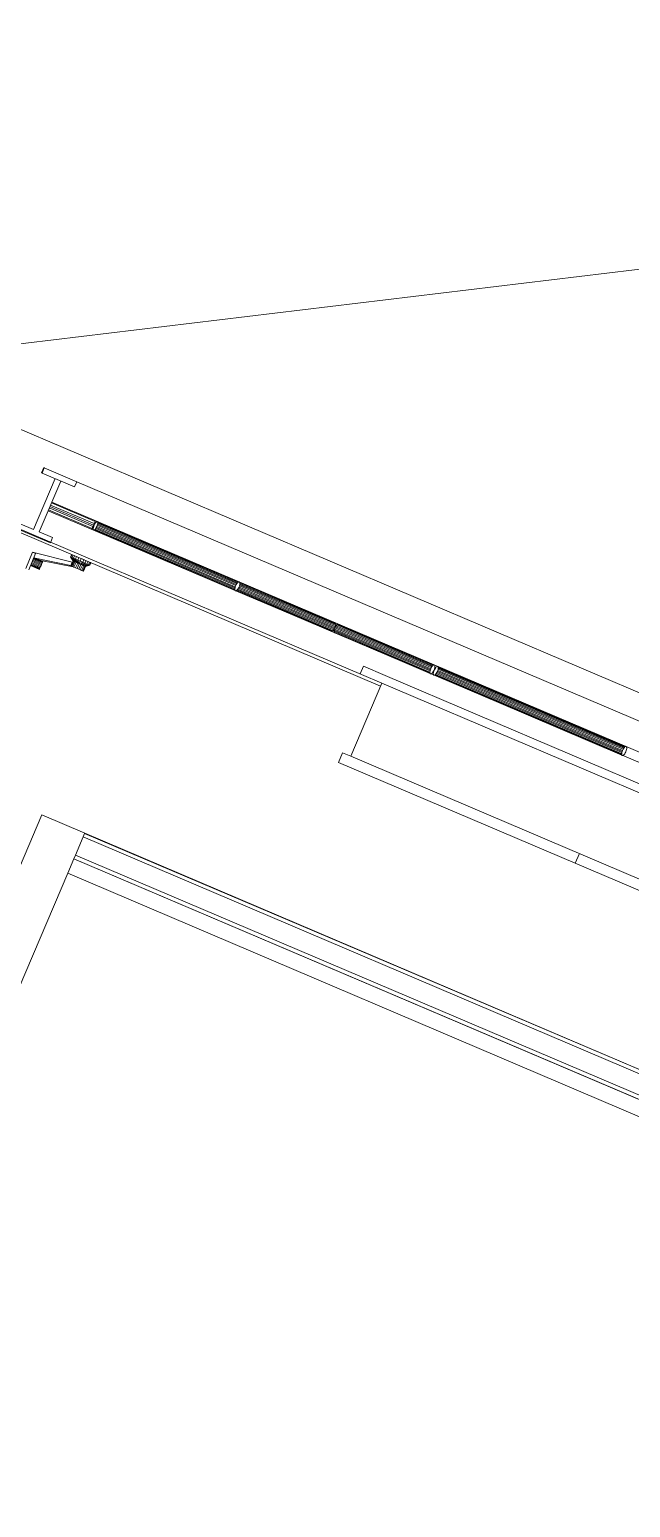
# Model space of a CAD drawing. Header units: metres. Extents: x -48 to 2360, y -1392 to 453.
# Drawn here: x 262.298 to 263.222, y -1266.804 to -1264.531 of the extents above; entities that cross this region are included whole.
import ezdxf

# ---------------------------------------------------------------- set-up
doc = ezdxf.new("R2010")
doc.units = ezdxf.units.M
doc.layers.add('MUEBLES', color=223, linetype='Continuous', lineweight=5, transparency=0.3)
doc.layers.add('SUELO', color=231, linetype='Continuous', lineweight=5, transparency=0.2)

msp = doc.modelspace()

# ---------------------------------------------------------------- linework, layer by layer
at = {"layer": 'MUEBLES', "transparency": 33554687}
for p, q in [((264.3117, -1266.0092), (262.2053, -1265.1121)), ((262.3168, -1265.2127), (262.3202, -1265.2046)), ((262.3168, -1265.2127), (262.3174, -1265.2129)), ((262.3174, -1265.2129), (262.3208, -1265.2049)), ((262.3675, -1265.2342), (262.3174, -1265.2129)), ((262.3208, -1265.2049), (262.3202, -1265.2046)), ((262.3208, -1265.2049), (262.3709, -1265.2262)), ((262.3042, -1265.2997), (262.3376, -1265.2215)), ((262.3461, -1265.2252), (262.3128, -1265.3034)), ((262.3709, -1265.2262), (262.3675, -1265.2342)), ((262.3709, -1265.2262), (264.1137, -1265.9685)), ((262.1472, -1265.2411), (264.2537, -1266.1382)), ((262.3304, -1265.2621), (262.3975, -1265.2906)), ((262.3318, -1265.2589), (262.3989, -1265.2874)), ((264.117, -1266.0176), (262.3323, -1265.2575)), ((262.3266, -1265.271), (264.1113, -1266.0311)), ((262.3943, -1265.2983), (262.3272, -1265.2697)), ((262.3956, -1265.2951), (262.3285, -1265.2665)), ((262.3966, -1265.2928), (262.3295, -1265.2643)), ((262.2813, -1265.3034), (262.8381, -1265.5405)), ((262.3302, -1265.3203), (262.2827, -1265.3001)), ((262.2835, -1265.2909), (262.3042, -1265.2997)), ((262.3128, -1265.3034), (262.3336, -1265.3122)), ((262.3943, -1265.2983), (262.3937, -1265.2996)), ((262.3956, -1265.2951), (262.3943, -1265.2983)), ((262.3966, -1265.2928), (262.3956, -1265.2951)), ((262.396, -1265.2995), (262.3961, -1265.2983)), ((262.3963, -1265.3004), (262.396, -1265.2995)), ((262.3961, -1265.2983), (262.3963, -1265.2967)), ((262.3963, -1265.2967), (262.3968, -1265.295)), ((262.3967, -1265.3009), (262.3963, -1265.3004)), ((262.3975, -1265.2906), (262.3966, -1265.2928)), ((262.3973, -1265.3009), (262.3967, -1265.3009)), ((262.3968, -1265.295), (262.3975, -1265.2932)), ((262.3981, -1265.3004), (262.3973, -1265.3009)), ((262.6144, -1265.3933), (262.3973, -1265.3009)), ((262.3989, -1265.2874), (262.3975, -1265.2906)), ((262.3975, -1265.2932), (262.3983, -1265.2915)), ((262.399, -1265.2995), (262.3981, -1265.3004)), ((262.6141, -1265.3924), (262.3981, -1265.3004)), ((262.3983, -1265.2915), (262.3992, -1265.29)), ((262.3994, -1265.2861), (262.3989, -1265.2874)), ((262.3999, -1265.2983), (262.399, -1265.2995)), ((262.614, -1265.3911), (262.399, -1265.2995)), ((262.3992, -1265.29), (262.4001, -1265.2887)), ((262.4008, -1265.2967), (262.3999, -1265.2983)), ((262.6142, -1265.3895), (262.3999, -1265.2983)), ((262.4001, -1265.2887), (262.401, -1265.2879)), ((262.4017, -1265.295), (262.4008, -1265.2967)), ((262.6146, -1265.3878), (262.4008, -1265.2967)), ((262.401, -1265.2879), (262.4018, -1265.2874)), ((262.4023, -1265.2932), (262.4017, -1265.295)), ((262.4017, -1265.295), (262.6153, -1265.386)), ((262.4018, -1265.2874), (262.4024, -1265.2874)), ((262.4028, -1265.2915), (262.4023, -1265.2932)), ((262.4023, -1265.2932), (262.6161, -1265.3843)), ((262.4024, -1265.2874), (262.4029, -1265.2879)), ((262.4031, -1265.29), (262.4028, -1265.2915)), ((262.4028, -1265.2915), (262.617, -1265.3828)), ((262.4029, -1265.2879), (262.6199, -1265.3803)), ((262.4029, -1265.2879), (262.4031, -1265.2887)), ((262.4031, -1265.2887), (262.619, -1265.3807)), ((262.4031, -1265.2887), (262.4031, -1265.29)), ((262.4031, -1265.29), (262.618, -1265.3816)), ((262.3336, -1265.3122), (262.3302, -1265.3203)), ((262.3028, -1265.3348), (262.2923, -1265.3595)), ((262.2969, -1265.3615), (262.3074, -1265.3368)), ((262.3003, -1265.3535), (262.3141, -1265.3594)), ((262.3008, -1265.3522), (262.3146, -1265.3581)), ((262.3014, -1265.3507), (262.3152, -1265.3566)), ((262.3021, -1265.3491), (262.3159, -1265.355)), ((262.3028, -1265.3348), (262.3639, -1265.3499)), ((262.3074, -1265.3368), (262.3028, -1265.3348)), ((262.3166, -1265.3534), (262.3028, -1265.3475)), ((262.3172, -1265.3519), (262.3034, -1265.346)), ((262.3178, -1265.3506), (262.304, -1265.3448)), ((262.3182, -1265.3497), (262.3044, -1265.3438)), ((262.3186, -1265.3488), (262.3047, -1265.343)), ((262.3185, -1265.3491), (262.3047, -1265.3432)), ((262.3617, -1265.3549), (262.3066, -1265.3438)), ((262.3655, -1265.3571), (262.3153, -1265.3475)), ((262.3159, -1265.355), (262.3166, -1265.3534)), ((262.3166, -1265.3534), (262.3172, -1265.3519)), ((262.3172, -1265.3519), (262.3178, -1265.3506)), ((262.3178, -1265.3506), (262.3182, -1265.3497)), ((262.3182, -1265.3497), (262.3185, -1265.3491)), ((262.3185, -1265.3491), (262.3186, -1265.3488)), ((262.3614, -1265.3419), (262.3631, -1265.3382)), ((262.3651, -1265.3482), (262.3614, -1265.3419)), ((262.3619, -1265.3421), (262.3614, -1265.3419)), ((262.3654, -1265.3483), (262.3614, -1265.3419)), ((262.3651, -1265.3482), (262.3617, -1265.3555)), ((262.3617, -1265.3549), (262.3639, -1265.3499)), ((262.3619, -1265.3421), (262.3636, -1265.3384)), ((262.3634, -1265.3428), (262.3619, -1265.3421)), ((262.3663, -1265.3487), (262.3619, -1265.3421)), ((262.3654, -1265.3483), (262.3619, -1265.3421)), ((262.3654, -1265.3483), (262.362, -1265.3556)), ((262.3663, -1265.3487), (262.363, -1265.356)), ((262.3634, -1265.3428), (262.3651, -1265.339)), ((262.3657, -1265.3438), (262.3634, -1265.3428)), ((262.3663, -1265.3487), (262.3634, -1265.3428)), ((262.3679, -1265.3494), (262.3634, -1265.3428)), ((262.3639, -1265.3499), (262.3642, -1265.3501)), ((262.3679, -1265.3494), (262.3645, -1265.3567)), ((262.3654, -1265.3483), (262.3651, -1265.3482)), ((262.3663, -1265.3487), (262.3654, -1265.3483)), ((262.3657, -1265.3438), (262.3674, -1265.34)), ((262.3687, -1265.3451), (262.3657, -1265.3438)), ((262.3657, -1265.3438), (262.3679, -1265.3494)), ((262.3699, -1265.3503), (262.3657, -1265.3438)), ((262.3679, -1265.3494), (262.3663, -1265.3487)), ((262.3699, -1265.3503), (262.3665, -1265.3576)), ((262.3699, -1265.3503), (262.3679, -1265.3494)), ((262.3687, -1265.3451), (262.3705, -1265.3413)), ((262.3722, -1265.3513), (262.3687, -1265.3451)), ((262.3699, -1265.3503), (262.3687, -1265.3451)), ((262.3723, -1265.3467), (262.3687, -1265.3451)), ((262.3722, -1265.3513), (262.3688, -1265.3586)), ((262.3722, -1265.3513), (262.3699, -1265.3503)), ((262.3747, -1265.3524), (262.3713, -1265.3597)), ((262.3723, -1265.3467), (262.3722, -1265.3513)), ((262.3747, -1265.3524), (262.3722, -1265.3513)), ((262.3723, -1265.3467), (262.374, -1265.3429)), ((262.3747, -1265.3524), (262.3723, -1265.3467)), ((262.3761, -1265.3483), (262.3723, -1265.3467)), ((262.3738, -1265.3608), (262.3772, -1265.3535)), ((262.3761, -1265.3483), (262.3747, -1265.3524)), ((262.3799, -1265.35), (262.3747, -1265.3524)), ((262.3772, -1265.3535), (262.3747, -1265.3524)), ((262.3778, -1265.3445), (262.3761, -1265.3483)), ((262.3799, -1265.35), (262.3761, -1265.3483)), ((262.3772, -1265.3535), (262.3799, -1265.35)), ((262.3834, -1265.3516), (262.3772, -1265.3535)), ((262.3795, -1265.3545), (262.3772, -1265.3535)), ((262.3778, -1265.3445), (262.3778, -1265.3445)), ((262.3778, -1265.3445), (262.3816, -1265.3461)), ((262.3795, -1265.3545), (262.3834, -1265.3516)), ((262.3864, -1265.3529), (262.3795, -1265.3545)), ((262.3816, -1265.3461), (262.3799, -1265.35)), ((262.3834, -1265.3516), (262.3799, -1265.35)), ((262.3802, -1265.3455), (262.3802, -1265.3455)), ((262.3815, -1265.3554), (262.3864, -1265.3529)), ((262.3816, -1265.3461), (262.3852, -1265.3477)), ((262.3824, -1265.3465), (262.3824, -1265.3464)), ((262.3852, -1265.3477), (262.3834, -1265.3516)), ((262.3864, -1265.3529), (262.3834, -1265.3516)), ((262.3843, -1265.3473), (262.3843, -1265.3472)), ((262.3852, -1265.3477), (262.3882, -1265.349)), ((262.3858, -1265.348), (262.3858, -1265.3479)), ((262.3882, -1265.349), (262.3864, -1265.3529)), ((262.3888, -1265.3539), (262.3864, -1265.3529)), ((262.3867, -1265.3484), (262.3867, -1265.3483)), ((262.387, -1265.3485), (262.387, -1265.3484)), ((262.3882, -1265.349), (262.3905, -1265.3501)), ((262.3905, -1265.3501), (262.3888, -1265.3539)), ((262.392, -1265.3507), (262.3902, -1265.3546)), ((262.3905, -1265.3501), (262.392, -1265.3507)), ((262.3925, -1265.3509), (262.3907, -1265.3548)), ((262.392, -1265.3507), (262.3925, -1265.3509)), ((262.2995, -1265.3553), (262.3133, -1265.3612)), ((262.2996, -1265.3551), (262.3134, -1265.361)), ((262.2998, -1265.3545), (262.3137, -1265.3603)), ((262.3133, -1265.3612), (262.3134, -1265.361)), ((262.3134, -1265.361), (262.3137, -1265.3603)), ((262.3137, -1265.3603), (262.3141, -1265.3594)), ((262.3141, -1265.3594), (262.3146, -1265.3581)), ((262.3146, -1265.3581), (262.3152, -1265.3566)), ((262.3152, -1265.3566), (262.3159, -1265.355)), ((262.3619, -1265.355), (262.3617, -1265.3549)), ((262.3617, -1265.3555), (262.362, -1265.3556)), ((262.362, -1265.3556), (262.363, -1265.356)), ((262.363, -1265.356), (262.3645, -1265.3567)), ((262.3645, -1265.3567), (262.3665, -1265.3576)), ((262.3665, -1265.3576), (262.3688, -1265.3586)), ((262.3688, -1265.3586), (262.3713, -1265.3597)), ((262.3713, -1265.3597), (262.3738, -1265.3608)), ((262.3738, -1265.3608), (262.3761, -1265.3618)), ((262.3761, -1265.3618), (262.3795, -1265.3545)), ((262.3761, -1265.3618), (262.3781, -1265.3627)), ((262.3781, -1265.3627), (262.3815, -1265.3554)), ((262.3781, -1265.3627), (262.3797, -1265.3634)), ((262.3815, -1265.3554), (262.3795, -1265.3545)), ((262.3797, -1265.3634), (262.383, -1265.356)), ((262.3797, -1265.3634), (262.3806, -1265.3638)), ((262.3806, -1265.3638), (262.384, -1265.3565)), ((262.3806, -1265.3638), (262.3809, -1265.3639)), ((262.3809, -1265.3639), (262.3843, -1265.3566)), ((262.3888, -1265.3539), (262.3815, -1265.3554)), ((262.383, -1265.356), (262.3815, -1265.3554)), ((262.3888, -1265.3539), (262.383, -1265.356)), ((262.3902, -1265.3546), (262.383, -1265.356)), ((262.384, -1265.3565), (262.383, -1265.356)), ((262.3902, -1265.3546), (262.384, -1265.3565)), ((262.3907, -1265.3548), (262.384, -1265.3565)), ((262.3843, -1265.3566), (262.384, -1265.3565)), ((262.3907, -1265.3548), (262.3843, -1265.3566)), ((262.3888, -1265.3539), (262.3902, -1265.3546)), ((262.3907, -1265.3548), (262.3902, -1265.3546)), ((262.614, -1265.3911), (262.6142, -1265.3895)), ((262.6141, -1265.3924), (262.614, -1265.3911)), ((262.6144, -1265.3933), (262.6141, -1265.3924)), ((262.6142, -1265.3895), (262.6146, -1265.3878)), ((262.615, -1265.3938), (262.6144, -1265.3933)), ((262.6146, -1265.3878), (262.6153, -1265.386)), ((262.6157, -1265.3939), (262.615, -1265.3938)), ((262.6153, -1265.386), (262.6161, -1265.3843)), ((262.6166, -1265.3935), (262.6157, -1265.3939)), ((262.7632, -1265.4567), (262.6157, -1265.3939)), ((262.6161, -1265.3843), (262.617, -1265.3828)), ((262.6176, -1265.3926), (262.6166, -1265.3935)), ((262.7641, -1265.4563), (262.6166, -1265.3935)), ((262.617, -1265.3828), (262.618, -1265.3816)), ((262.6186, -1265.3914), (262.6176, -1265.3926)), ((262.7651, -1265.4554), (262.6176, -1265.3926)), ((262.618, -1265.3816), (262.619, -1265.3807)), ((262.6195, -1265.3899), (262.6186, -1265.3914)), ((262.7661, -1265.4542), (262.6186, -1265.3914)), ((262.619, -1265.3807), (262.6199, -1265.3803)), ((262.6204, -1265.3882), (262.6195, -1265.3899)), ((262.767, -1265.4527), (262.6195, -1265.3899)), ((262.6199, -1265.3803), (262.6207, -1265.3803)), ((262.621, -1265.3864), (262.6204, -1265.3882)), ((262.6204, -1265.3882), (262.7678, -1265.451)), ((262.6207, -1265.3803), (262.6213, -1265.3809)), ((262.6215, -1265.3847), (262.621, -1265.3864)), ((262.621, -1265.3864), (262.7685, -1265.4492)), ((262.6213, -1265.3809), (262.7687, -1265.4437)), ((262.6213, -1265.3809), (262.6216, -1265.3818)), ((262.6217, -1265.3831), (262.6215, -1265.3847)), ((262.6215, -1265.3847), (262.7689, -1265.4475)), ((262.6216, -1265.3818), (262.7691, -1265.4446)), ((262.6216, -1265.3818), (262.6217, -1265.3831)), ((262.6217, -1265.3831), (262.7691, -1265.4459)), ((262.7682, -1265.4432), (262.7687, -1265.4437)), ((262.7687, -1265.4437), (262.7691, -1265.4446)), ((262.7691, -1265.4446), (262.7691, -1265.4459)), ((262.7632, -1265.4567), (262.7624, -1265.4566)), ((262.7641, -1265.4563), (262.7632, -1265.4567)), ((262.7651, -1265.4554), (262.7641, -1265.4563)), ((262.7661, -1265.4542), (262.7651, -1265.4554)), ((262.767, -1265.4527), (262.7661, -1265.4542)), ((262.7666, -1265.4561), (262.7668, -1265.4545)), ((262.914, -1265.5189), (262.7666, -1265.4561)), ((262.7666, -1265.4574), (262.7666, -1265.4561)), ((262.9141, -1265.5202), (262.7666, -1265.4574)), ((262.767, -1265.4583), (262.7666, -1265.4574)), ((262.7668, -1265.4545), (262.7672, -1265.4528)), ((262.9142, -1265.5173), (262.7668, -1265.4545)), ((262.7678, -1265.451), (262.767, -1265.4527)), ((262.9144, -1265.5211), (262.767, -1265.4583)), ((262.7675, -1265.4588), (262.767, -1265.4583)), ((262.7672, -1265.4528), (262.7678, -1265.451)), ((262.9147, -1265.5156), (262.7672, -1265.4528)), ((262.7685, -1265.4492), (262.7678, -1265.451)), ((262.7678, -1265.451), (262.7687, -1265.4493)), ((262.9153, -1265.5138), (262.7678, -1265.451)), ((262.7689, -1265.4475), (262.7685, -1265.4492)), ((262.7687, -1265.4493), (262.7696, -1265.4478)), ((262.7687, -1265.4493), (262.9161, -1265.5121)), ((262.7691, -1265.4459), (262.7689, -1265.4475)), ((262.7696, -1265.4478), (262.7706, -1265.4465)), ((262.7696, -1265.4478), (262.9171, -1265.5106)), ((262.7706, -1265.4465), (262.7716, -1265.4457)), ((262.7706, -1265.4465), (262.9181, -1265.5093)), ((262.7716, -1265.4457), (262.7725, -1265.4453)), ((262.7716, -1265.4457), (262.9191, -1265.5085)), ((262.7725, -1265.4453), (262.92, -1265.5081)), ((262.7725, -1265.4453), (262.7733, -1265.4453)), ((262.8065, -1265.5219), (262.8116, -1265.51)), ((262.8116, -1265.51), (262.845, -1265.5243)), ((262.9153, -1265.5138), (262.9161, -1265.5121)), ((262.9161, -1265.5121), (262.9171, -1265.5106)), ((262.9171, -1265.5106), (262.9181, -1265.5093)), ((262.9181, -1265.5093), (262.9191, -1265.5085)), ((262.9191, -1265.5085), (262.92, -1265.5081)), ((262.92, -1265.5081), (262.9207, -1265.5081)), ((262.9207, -1265.5081), (262.9213, -1265.5086)), ((262.9215, -1265.5124), (262.9211, -1265.5142)), ((262.9213, -1265.5086), (262.9216, -1265.5096)), ((262.9213, -1265.5143), (262.9223, -1265.5128)), ((262.9217, -1265.5109), (262.9215, -1265.5124)), ((262.9216, -1265.5096), (262.9217, -1265.5109)), ((262.9223, -1265.5128), (262.9233, -1265.5115)), ((262.9233, -1265.5115), (262.9242, -1265.5107)), ((262.9242, -1265.5107), (262.9251, -1265.5103)), ((262.9251, -1265.5103), (262.9259, -1265.5103)), ((262.9259, -1265.5103), (262.9265, -1265.5108)), ((262.9265, -1265.5108), (263.0707, -1265.5723)), ((262.9265, -1265.5108), (262.9268, -1265.5118)), ((262.9268, -1265.5118), (263.0704, -1265.5729)), ((262.9268, -1265.5118), (262.9269, -1265.5131)), ((262.845, -1265.5243), (263.5484, -1265.8238)), ((262.914, -1265.5189), (262.9142, -1265.5173)), ((262.9141, -1265.5202), (262.914, -1265.5189)), ((262.9144, -1265.5211), (262.9141, -1265.5202)), ((262.9142, -1265.5173), (262.9147, -1265.5156)), ((262.915, -1265.5216), (262.9144, -1265.5211)), ((262.9147, -1265.5156), (262.9153, -1265.5138)), ((262.9158, -1265.5217), (262.915, -1265.5216)), ((262.9167, -1265.5212), (262.9158, -1265.5217)), ((262.9177, -1265.5204), (262.9167, -1265.5212)), ((262.9186, -1265.5192), (262.9177, -1265.5204)), ((262.9196, -1265.5177), (262.9186, -1265.5192)), ((262.9192, -1265.5211), (262.9194, -1265.5195)), ((262.9193, -1265.5224), (262.9192, -1265.5211)), ((262.9196, -1265.5233), (262.9193, -1265.5224)), ((262.9194, -1265.5195), (262.9198, -1265.5178)), ((262.9204, -1265.516), (262.9196, -1265.5177)), ((262.9202, -1265.5238), (262.9196, -1265.5233)), ((262.9198, -1265.5178), (262.9205, -1265.516)), ((262.9209, -1265.5239), (262.9202, -1265.5238)), ((262.9211, -1265.5142), (262.9204, -1265.516)), ((262.9205, -1265.516), (262.9213, -1265.5143)), ((262.9218, -1265.5234), (262.9209, -1265.5239)), ((263.0652, -1265.5853), (262.9209, -1265.5239)), ((262.9228, -1265.5226), (262.9218, -1265.5234)), ((263.0654, -1265.5846), (262.9218, -1265.5234)), ((262.9238, -1265.5214), (262.9228, -1265.5226)), ((263.0659, -1265.5835), (262.9228, -1265.5226)), ((262.9248, -1265.5199), (262.9238, -1265.5214)), ((263.0665, -1265.5821), (262.9238, -1265.5214)), ((262.9256, -1265.5182), (262.9248, -1265.5199)), ((263.0672, -1265.5805), (262.9248, -1265.5199)), ((262.9262, -1265.5164), (262.9256, -1265.5182)), ((262.9256, -1265.5182), (263.0679, -1265.5788)), ((262.9267, -1265.5146), (262.9262, -1265.5164)), ((262.9262, -1265.5164), (263.0687, -1265.577)), ((262.9269, -1265.5131), (262.9267, -1265.5146)), ((262.9267, -1265.5146), (263.0694, -1265.5754)), ((262.9269, -1265.5131), (263.0699, -1265.574)), ((262.84, -1265.5361), (262.7922, -1265.6485)), ((263.2096, -1265.6412), (263.0672, -1265.5805)), ((263.2103, -1265.6394), (263.0679, -1265.5788)), ((263.0687, -1265.577), (263.2111, -1265.6377)), ((263.0694, -1265.5754), (263.212, -1265.6362)), ((263.0699, -1265.574), (263.213, -1265.635)), ((263.0704, -1265.5729), (263.214, -1265.6341)), ((263.0707, -1265.5723), (263.2149, -1265.6337)), ((263.2094, -1265.6467), (263.0652, -1265.5853)), ((263.2091, -1265.6458), (263.0654, -1265.5846)), ((263.209, -1265.6445), (263.0659, -1265.5835)), ((263.2092, -1265.6429), (263.0665, -1265.5821)), ((262.7796, -1265.6431), (262.7733, -1265.6579)), ((262.7922, -1265.6485), (262.7796, -1265.6431)), ((262.7922, -1265.6485), (263.4955, -1265.948)), ((263.209, -1265.6445), (263.2092, -1265.6429)), ((263.2091, -1265.6458), (263.209, -1265.6445)), ((263.2094, -1265.6467), (263.2091, -1265.6458)), ((263.2092, -1265.6429), (263.2096, -1265.6412)), ((263.2099, -1265.6472), (263.2094, -1265.6467)), ((263.2096, -1265.6412), (263.2103, -1265.6394)), ((263.2107, -1265.6473), (263.2099, -1265.6472)), ((263.2103, -1265.6394), (263.2111, -1265.6377)), ((263.2116, -1265.6469), (263.2107, -1265.6473)), ((263.2111, -1265.6377), (263.212, -1265.6362)), ((263.2126, -1265.646), (263.2116, -1265.6469)), ((263.212, -1265.6362), (263.213, -1265.635)), ((263.2136, -1265.6448), (263.2126, -1265.646)), ((263.213, -1265.635), (263.214, -1265.6341)), ((263.2145, -1265.6433), (263.2136, -1265.6448)), ((263.214, -1265.6341), (263.2149, -1265.6337)), ((263.2154, -1265.6416), (263.2145, -1265.6433)), ((263.2149, -1265.6337), (263.2157, -1265.6337)), ((263.216, -1265.6398), (263.2154, -1265.6416)), ((263.2157, -1265.6337), (263.2162, -1265.6343)), ((263.2165, -1265.6381), (263.216, -1265.6398)), ((263.2162, -1265.6343), (263.2166, -1265.6352)), ((263.2166, -1265.6365), (263.2165, -1265.6381)), ((263.2166, -1265.6352), (263.2166, -1265.6365)), ((262.7733, -1265.6579), (263.1375, -1265.813)), ((262.3171, -1265.7388), (262.099, -1266.2507)), ((262.383, -1265.7668), (262.3171, -1265.7388)), ((262.3806, -1265.7725), (262.3687, -1265.8005)), ((262.3829, -1265.7671), (262.3806, -1265.7725)), ((263.6991, -1266.3341), (262.3806, -1265.7725)), ((262.3806, -1265.7725), (263.6992, -1266.334)), ((262.3806, -1265.7725), (262.3806, -1265.7725)), ((262.383, -1265.7668), (262.3829, -1265.7671)), ((263.7015, -1266.3286), (262.3829, -1265.7671)), ((262.3829, -1265.7671), (262.3829, -1265.7671)), ((263.7015, -1266.3286), (262.3829, -1265.7671)), ((263.7016, -1266.3284), (262.383, -1265.7668)), ((262.3663, -1265.806), (262.3568, -1265.8285)), ((262.3686, -1265.8006), (262.3663, -1265.806)), ((262.3663, -1265.806), (262.3663, -1265.806)), ((262.3663, -1265.806), (263.6849, -1266.3676)), ((263.6849, -1266.3675), (262.3663, -1265.806)), ((262.3687, -1265.8005), (262.3686, -1265.8006)), ((263.6872, -1266.3621), (262.3686, -1265.8006)), ((262.3687, -1265.8005), (263.6872, -1266.3621)), ((263.1375, -1265.813), (263.1438, -1265.7983)), ((262.3568, -1265.8285), (261.8316, -1267.0616)), ((263.6753, -1266.39), (262.3568, -1265.8285)), ((263.5017, -1265.9682), (263.1375, -1265.813))]:
    msp.add_line(p, q, dxfattribs=at)
msp.add_point((262.3829, -1265.7671), dxfattribs=at)
at = {"layer": 'SUELO', "ltscale": 0.05, "transparency": 33554559, "flags": 128}
for points in [[(290.4591, -1261.6155), (250.4941, -1266.4361)], [(290.4585, -1261.6168), (250.4941, -1266.4361)]]:
    msp.add_lwpolyline(points, dxfattribs=at)
at = {"layer": 'SUELO', "ltscale": 7, "transparency": 33554559}
msp.add_lwpolyline([(264.3173, -1266.0116), (262.2053, -1265.1121), (256.9189, -1277.5273), (257.2628, -1278.1208), (258.8273, -1278.7865), (258.6888, -1279.1192), (279.1776, -1287.8885), (285.1599, -1273.9566), (264.6711, -1265.1873), (264.3172, -1266.0116)], dxfattribs=at)

doc.saveas('drawing.dxf')
